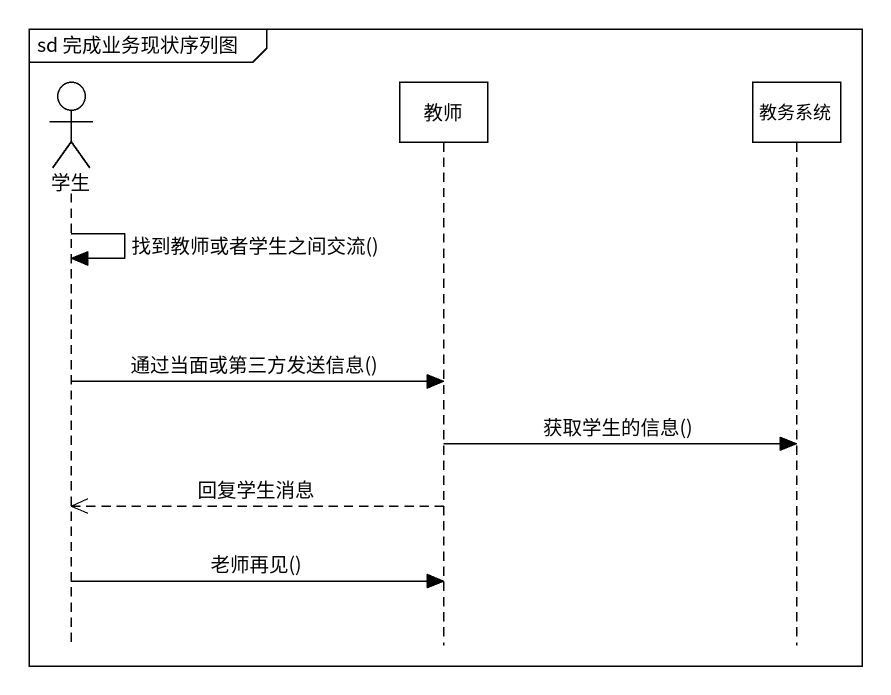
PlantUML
@startuml
mainframe sd 完成业务现状序列图
hide footbox
actor 学生
participant 教师
participant 教务系统

学生 -> 学生 : 找到教师或者学生之间交流()
学生 -> 教师 : 通过当面或第三方发送信息()
教师 -> 教务系统 : 获取学生的信息()
教师 -->> 学生 : 回复学生消息
学生 -> 教师 : 老师再见()
@enduml
